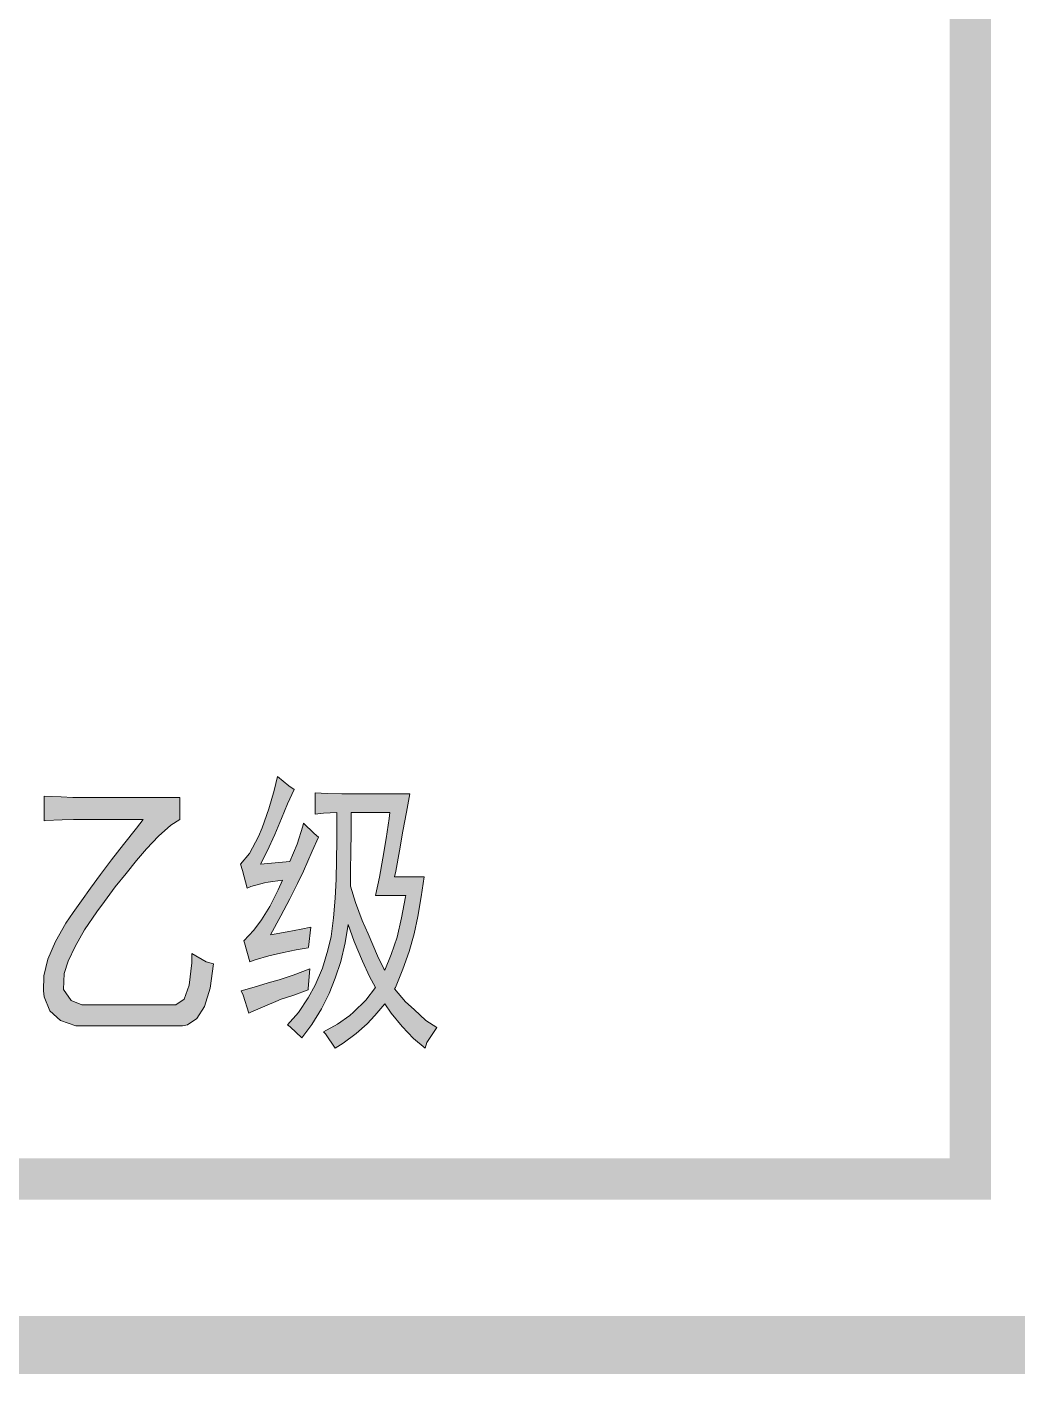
# Model space of a CAD drawing. Extents: x 36524853 to 36525459, y 2743936 to 2747542.
# Drawn here: x 36525178.52 to 36525184.48, y 2744339.71 to 2744347.82 of the extents above; entities that cross this region are included whole.
import ezdxf

# ---------------------------------------------------------------- set-up
doc = ezdxf.new("R2010")
doc.units = 0
doc.header["$LTSCALE"] = 1000
doc.header["$MEASUREMENT"] = 0
for name, color, linetype in [('A0-11 图框-粗线', 16, 'Continuous'), ('A0-12 图框-中粗线', 41, 'Continuous'), ('A0-13 图框-细线', 7, 'Continuous'), ('A0-24 图框-填充', 7, 'Continuous')]:
    doc.layers.add(name, color=color, linetype=linetype)

# ---------------------------------------------------------------- blocks, each defined once
blk = doc.blocks.new('LOGO资质4')
at = {"layer": 'A0-24 图框-填充'}
h = blk.add_hatch(color=256, dxfattribs=at)
h.dxf.hatch_style = 1
h.paths.add_polyline_path([(6338.6, 339.8), (6341.9, 363.9), (6306.5, 363.9), (6307.8, 371), (6312.4, 395.2), (6316.5, 418.9), (6320.7, 441.8), (6324.9, 463.9), (6259.5, 463.9), (6242.8, 463.9), (6225.3, 464.3), (6210.7, 465.1), (6210.7, 439.7), (6220.7, 440.6), (6237, 441.4), (6237, 432.7), (6237, 407.7), (6236.6, 383.9), (6236.1, 361), (6234.9, 338.5), (6232.8, 314.8), (6229.9, 292.3), (6226.1, 275.6), (6219.5, 254), (6210.7, 233.6), (6202.4, 218.1), (6190.7, 200.7), (6177.4, 185.7), (6180.7, 183.2), (6194.5, 170.2), (6206.6, 186.1), (6218.2, 204.8), (6227.8, 223.6), (6234.9, 241.9), (6241.6, 261.9), (6247, 284.4), (6250.3, 306.5), (6257.8, 286), (6267.8, 262.3), (6276.1, 244), (6283.6, 230.6), (6271.6, 215.6), (6257, 201.1), (6252.4, 196.9), (6237.8, 186.5), (6220.7, 177.3), (6223.2, 174.8), (6234.9, 157.7), (6244.5, 163.6), (6260.3, 175.2), (6273.2, 186.9), (6282.8, 196.9), (6294.5, 211.1), (6302.4, 199.8), (6315.7, 183.6), (6329, 169.4), (6343.2, 157.7), (6345.3, 164.4), (6357.4, 182.7), (6344, 191.1), (6329.9, 204), (6319.5, 213.6), (6306.5, 229), (6307.4, 230.6), (6316.5, 252.7), (6324, 274), (6329.9, 295.2), (6334.4, 316.4)])
h.paths.add_polyline_path([(6259.5, 333.1), (6253.2, 352.7), (6253.2, 372.3), (6253.6, 393.5), (6254.1, 417.7), (6254.1, 441.4), (6300.7, 441.4), (6299.9, 434.3), (6296.1, 410.2), (6292.4, 386.4), (6288.2, 363.5), (6283.6, 341.4), (6319.9, 341.4), (6319.5, 339.8), (6314.9, 314.8), (6309.5, 291.5), (6302.4, 270.6), (6294.5, 251.5), (6293.6, 253.1), (6285.7, 269), (6274.5, 295.2), (6267.4, 311.4)], flags=16)
h.paths.add_polyline_path([(6205.7, 303.5), (6193.7, 301), (6177, 297.7), (6157, 294), (6169.5, 316.9), (6180.3, 337.7), (6189.5, 356), (6196.6, 371), (6207, 394.8), (6214.9, 411.8), (6209.5, 416.4), (6196.6, 428.5), (6195.7, 425.2), (6189.1, 403.5), (6180.3, 382.3), (6144.9, 379.3), (6152.8, 394.8), (6162, 415.2), (6170.3, 434.3), (6177.4, 451.8), (6185.3, 469.3), (6179.1, 473.5), (6165.3, 484.7), (6161.2, 468.1), (6154.9, 446), (6147, 423.1), (6142.4, 412.7), (6131.6, 392.3), (6120.8, 379.3), (6123.3, 371.8), (6128.7, 350.2), (6133.3, 352.3), (6149.9, 356.9), (6154.1, 357.7), (6171.2, 359.8), (6166.2, 348.5), (6156.2, 328.1), (6146.2, 312.3), (6137, 299.8), (6124.9, 286.9), (6125.8, 284.4), (6132, 261.5), (6138.3, 264), (6154.9, 269), (6172.4, 272.7), (6187.8, 276), (6202.4, 278.5), (6202.8, 279.4)])
h.paths.add_polyline_path([(6168.7, 216.1), (6184.9, 221.5), (6202.4, 227.7), (6202.4, 229.4), (6204.5, 253.1), (6184.1, 245.6), (6167.4, 239.8), (6154.1, 236.5), (6137.4, 231.1), (6121.6, 226.5), (6124.1, 221.5), (6130.8, 199.8), (6133.3, 201.1), (6150.3, 208.1), (6166.2, 215.2)])
h.paths.add_polyline_path([(6077.4, 207.7), (6084.1, 229.8), (6088.3, 259), (6079.5, 261.5), (6062, 271.5), (6062, 260.6), (6059.1, 233.6), (6052.9, 216.5), (6042.9, 209.8), (5929.6, 209.8), (5916.7, 215.2), (5907.5, 228.1), (5908.3, 247.7), (5913.3, 262.3), (5921.7, 280.2), (5932.9, 300.2), (5947.9, 321.9), (5957.1, 334.4), (5970, 351.9), (5982.9, 368.1), (5995.4, 383.5), (6007.5, 397.7), (6022, 413.1), (6037, 426.4), (6047.9, 433.1), (6047.9, 459.7), (5918.7, 459.7), (5904.6, 460.2), (5884.2, 461), (5884.2, 431.4), (5885.4, 431.8), (5905.8, 432.7), (5919.6, 433.1), (6003.7, 433.1), (5995.4, 422.7), (5980, 403.1), (5965.4, 384.3), (5952.1, 366.8), (5940, 350.2), (5929.2, 335.2), (5919.2, 321), (5910.4, 308.1), (5897.9, 286), (5888.8, 264.8), (5883.8, 244.8), (5883.3, 226.5), (5884.2, 219.4), (5891.3, 202.7), (5903.8, 191.1), (5922.5, 184.4), (6050.8, 184.4), (6057, 185.7), (6068.3, 193.2)])
at = {"layer": 'A0-12 图框-中粗线', "const_width": 50, "flags": 128}
blk.add_lwpolyline([(0, 0), (0, 5500), (7000, 5500), (7000, 0)], close=True, dxfattribs=at)
at = {"layer": 'A0-13 图框-细线', "color": 7, "lineweight": 0}
for p, q in [((6165.3, 484.7), (6161.2, 468.1)), ((6179.1, 473.5), (6165.3, 484.7)), ((6185.3, 469.3), (6179.1, 473.5)), ((5884.2, 461), (5884.2, 431.4)), ((5904.6, 460.2), (5884.2, 461)), ((5918.7, 459.7), (5904.6, 460.2)), ((6047.9, 459.7), (5918.7, 459.7)), ((6047.9, 433.1), (6047.9, 459.7)), ((6161.2, 468.1), (6154.9, 446)), ((6177.4, 451.8), (6185.3, 469.3)), ((6210.7, 465.1), (6210.7, 439.7)), ((6225.3, 464.3), (6210.7, 465.1)), ((6242.8, 463.9), (6225.3, 464.3)), ((6259.5, 463.9), (6242.8, 463.9)), ((6324.9, 463.9), (6259.5, 463.9)), ((6320.7, 441.8), (6324.9, 463.9)), ((6154.9, 446), (6147, 423.1)), ((6170.3, 434.3), (6177.4, 451.8)), ((6210.7, 439.7), (6220.7, 440.6)), ((6220.7, 440.6), (6237, 441.4)), ((6237, 441.4), (6237, 432.7)), ((6254.1, 417.7), (6254.1, 441.4)), ((6254.1, 441.4), (6300.7, 441.4)), ((6300.7, 441.4), (6299.9, 434.3)), ((6316.5, 418.9), (6320.7, 441.8)), ((5884.2, 431.4), (5885.4, 431.8)), ((5885.4, 431.8), (5905.8, 432.7)), ((5905.8, 432.7), (5919.6, 433.1)), ((5919.6, 433.1), (6003.7, 433.1)), ((5995.4, 422.7), (5980, 403.1)), ((6003.7, 433.1), (5995.4, 422.7)), ((6022, 413.1), (6037, 426.4)), ((6037, 426.4), (6047.9, 433.1)), ((6147, 423.1), (6142.4, 412.7)), ((6162, 415.2), (6170.3, 434.3)), ((6195.7, 425.2), (6189.1, 403.5)), ((6196.6, 428.5), (6195.7, 425.2)), ((6209.5, 416.4), (6196.6, 428.5)), ((6237, 432.7), (6237, 407.7)), ((6299.9, 434.3), (6296.1, 410.2)), ((6007.5, 397.7), (6022, 413.1)), ((6142.4, 412.7), (6131.6, 392.3)), ((6152.8, 394.8), (6162, 415.2)), ((6207, 394.8), (6214.9, 411.8)), ((6214.9, 411.8), (6209.5, 416.4)), ((6237, 407.7), (6236.6, 383.9)), ((6253.6, 393.5), (6254.1, 417.7)), ((6296.1, 410.2), (6292.4, 386.4)), ((6312.4, 395.2), (6316.5, 418.9)), ((5980, 403.1), (5965.4, 384.3)), ((5995.4, 383.5), (6007.5, 397.7)), ((6131.6, 392.3), (6120.8, 379.3)), ((6144.9, 379.3), (6152.8, 394.8)), ((6189.1, 403.5), (6180.3, 382.3)), ((6196.6, 371), (6207, 394.8)), ((6253.2, 372.3), (6253.6, 393.5)), ((6307.8, 371), (6312.4, 395.2)), ((5965.4, 384.3), (5952.1, 366.8)), ((5982.9, 368.1), (5995.4, 383.5)), ((6120.8, 379.3), (6123.3, 371.8)), ((6180.3, 382.3), (6144.9, 379.3)), ((6236.6, 383.9), (6236.1, 361)), ((6292.4, 386.4), (6288.2, 363.5)), ((5952.1, 366.8), (5940, 350.2)), ((5970, 351.9), (5982.9, 368.1)), ((6123.3, 371.8), (6128.7, 350.2)), ((6149.9, 356.9), (6154.1, 357.7)), ((6154.1, 357.7), (6171.2, 359.8)), ((6171.2, 359.8), (6166.2, 348.5)), ((6189.5, 356), (6196.6, 371)), ((6236.1, 361), (6234.9, 338.5)), ((6253.2, 352.7), (6253.2, 372.3)), ((6288.2, 363.5), (6283.6, 341.4)), ((6306.5, 363.9), (6307.8, 371)), ((6341.9, 363.9), (6306.5, 363.9)), ((6338.6, 339.8), (6341.9, 363.9)), ((5940, 350.2), (5929.2, 335.2)), ((5957.1, 334.4), (5970, 351.9)), ((6128.7, 350.2), (6133.3, 352.3)), ((6133.3, 352.3), (6149.9, 356.9)), ((6166.2, 348.5), (6156.2, 328.1)), ((6180.3, 337.7), (6189.5, 356)), ((6259.5, 333.1), (6253.2, 352.7)), ((6283.6, 341.4), (6319.9, 341.4)), ((6319.9, 341.4), (6319.5, 339.8)), ((5929.2, 335.2), (5919.2, 321)), ((5947.9, 321.9), (5957.1, 334.4)), ((6156.2, 328.1), (6146.2, 312.3)), ((6169.5, 316.9), (6180.3, 337.7)), ((6234.9, 338.5), (6232.8, 314.8)), ((6267.4, 311.4), (6259.5, 333.1)), ((6319.5, 339.8), (6314.9, 314.8)), ((6334.4, 316.4), (6338.6, 339.8)), ((5919.2, 321), (5910.4, 308.1)), ((5932.9, 300.2), (5947.9, 321.9)), ((6146.2, 312.3), (6137, 299.8)), ((6157, 294), (6169.5, 316.9)), ((6232.8, 314.8), (6229.9, 292.3)), ((6274.5, 295.2), (6267.4, 311.4)), ((6314.9, 314.8), (6309.5, 291.5)), ((6329.9, 295.2), (6334.4, 316.4)), ((5910.4, 308.1), (5897.9, 286)), ((5921.7, 280.2), (5932.9, 300.2)), ((6137, 299.8), (6124.9, 286.9)), ((6177, 297.7), (6157, 294)), ((6193.7, 301), (6177, 297.7)), ((6205.7, 303.5), (6193.7, 301)), ((6202.8, 279.4), (6205.7, 303.5)), ((6229.9, 292.3), (6226.1, 275.6)), ((6247, 284.4), (6250.3, 306.5)), ((6250.3, 306.5), (6257.8, 286)), ((6285.7, 269), (6274.5, 295.2)), ((6324, 274), (6329.9, 295.2)), ((5897.9, 286), (5888.8, 264.8)), ((5913.3, 262.3), (5921.7, 280.2)), ((6124.9, 286.9), (6125.8, 284.4)), ((6125.8, 284.4), (6132, 261.5)), ((6172.4, 272.7), (6187.8, 276)), ((6187.8, 276), (6202.4, 278.5)), ((6202.4, 278.5), (6202.8, 279.4)), ((6241.6, 261.9), (6247, 284.4)), ((6257.8, 286), (6267.8, 262.3)), ((6309.5, 291.5), (6302.4, 270.6)), ((5888.8, 264.8), (5883.8, 244.8)), ((5908.3, 247.7), (5913.3, 262.3)), ((6062, 260.6), (6059.1, 233.6)), ((6062, 271.5), (6062, 260.6)), ((6079.5, 261.5), (6062, 271.5)), ((6088.3, 259), (6079.5, 261.5)), ((6132, 261.5), (6138.3, 264)), ((6138.3, 264), (6154.9, 269)), ((6154.9, 269), (6172.4, 272.7)), ((6226.1, 275.6), (6219.5, 254)), ((6234.9, 241.9), (6241.6, 261.9)), ((6267.8, 262.3), (6276.1, 244)), ((6293.6, 253.1), (6285.7, 269)), ((6302.4, 270.6), (6294.5, 251.5)), ((6316.5, 252.7), (6324, 274)), ((5883.8, 244.8), (5883.3, 226.5)), ((5907.5, 228.1), (5908.3, 247.7)), ((6084.1, 229.8), (6088.3, 259)), ((6184.1, 245.6), (6167.4, 239.8)), ((6204.5, 253.1), (6184.1, 245.6)), ((6202.4, 229.4), (6204.5, 253.1)), ((6204.5, 253.1), (6204.5, 253.1)), ((6219.5, 254), (6210.7, 233.6)), ((6276.1, 244), (6283.6, 230.6)), ((6294.5, 251.5), (6293.6, 253.1)), ((6307.4, 230.6), (6316.5, 252.7)), ((5916.7, 215.2), (5907.5, 228.1)), ((6059.1, 233.6), (6052.9, 216.5)), ((6077.4, 207.7), (6084.1, 229.8)), ((6137.4, 231.1), (6121.6, 226.5)), ((6154.1, 236.5), (6137.4, 231.1)), ((6167.4, 239.8), (6154.1, 236.5)), ((6184.9, 221.5), (6202.4, 227.7)), ((6210.7, 233.6), (6202.4, 218.1)), ((6202.4, 227.7), (6202.4, 229.4)), ((6227.8, 223.6), (6234.9, 241.9)), ((6283.6, 230.6), (6271.6, 215.6)), ((6306.5, 229), (6307.4, 230.6)), ((6319.5, 213.6), (6306.5, 229)), ((5883.3, 226.5), (5884.2, 219.4)), ((5884.2, 219.4), (5891.3, 202.7)), ((5929.6, 209.8), (5916.7, 215.2)), ((6052.9, 216.5), (6042.9, 209.8)), ((6121.6, 226.5), (6124.1, 221.5)), ((6124.1, 221.5), (6130.8, 199.8)), ((6150.3, 208.1), (6166.2, 215.2)), ((6166.2, 215.2), (6168.7, 216.1)), ((6168.7, 216.1), (6184.9, 221.5)), ((6202.4, 218.1), (6190.7, 200.7)), ((6218.2, 204.8), (6227.8, 223.6)), ((6271.6, 215.6), (6257, 201.1)), ((6282.8, 196.9), (6294.5, 211.1)), ((6294.5, 211.1), (6302.4, 199.8)), ((6329.9, 204), (6319.5, 213.6)), ((5891.3, 202.7), (5903.8, 191.1)), ((6042.9, 209.8), (5929.6, 209.8)), ((6068.3, 193.2), (6077.4, 207.7)), ((6130.8, 199.8), (6133.3, 201.1)), ((6133.3, 201.1), (6150.3, 208.1)), ((6190.7, 200.7), (6177.4, 185.7)), ((6206.6, 186.1), (6218.2, 204.8)), ((6252.4, 196.9), (6237.8, 186.5)), ((6257, 201.1), (6252.4, 196.9)), ((6273.2, 186.9), (6282.8, 196.9)), ((6302.4, 199.8), (6315.7, 183.6)), ((6344, 191.1), (6329.9, 204)), ((5903.8, 191.1), (5922.5, 184.4)), ((5922.5, 184.4), (6050.8, 184.4)), ((6050.8, 184.4), (6057, 185.7)), ((6057, 185.7), (6068.3, 193.2)), ((6177.4, 185.7), (6180.7, 183.2)), ((6180.7, 183.2), (6194.5, 170.2)), ((6194.5, 170.2), (6206.6, 186.1)), ((6237.8, 186.5), (6220.7, 177.3)), ((6260.3, 175.2), (6273.2, 186.9)), ((6315.7, 183.6), (6329, 169.4)), ((6357.4, 182.7), (6344, 191.1)), ((6345.3, 164.4), (6357.4, 182.7)), ((6220.7, 177.3), (6223.2, 174.8)), ((6223.2, 174.8), (6234.9, 157.7)), ((6234.9, 157.7), (6244.5, 163.6)), ((6244.5, 163.6), (6260.3, 175.2)), ((6329, 169.4), (6343.2, 157.7)), ((6343.2, 157.7), (6345.3, 164.4))]:
    blk.add_line(p, q, dxfattribs=at)
blk = doc.blocks.new('A$C6202001D')
at = {"layer": 'A0-11 图框-粗线', "const_width": 70}
blk.add_lwpolyline([(58400, 41000), (2500, 41000), (2500, 1000), (58400, 1000)], close=True, dxfattribs=at)
blk.add_blockref('LOGO资质4', (51200, 1200))

msp = doc.modelspace()

# ---------------------------------------------------------------- block references
at = {"xscale": 0.005, "yscale": 0.005, "zscale": 0.005}
msp.add_blockref('A$C6202001D', (36524893.1983, 2744334.8838), dxfattribs=at)

doc.saveas('drawing.dxf')
